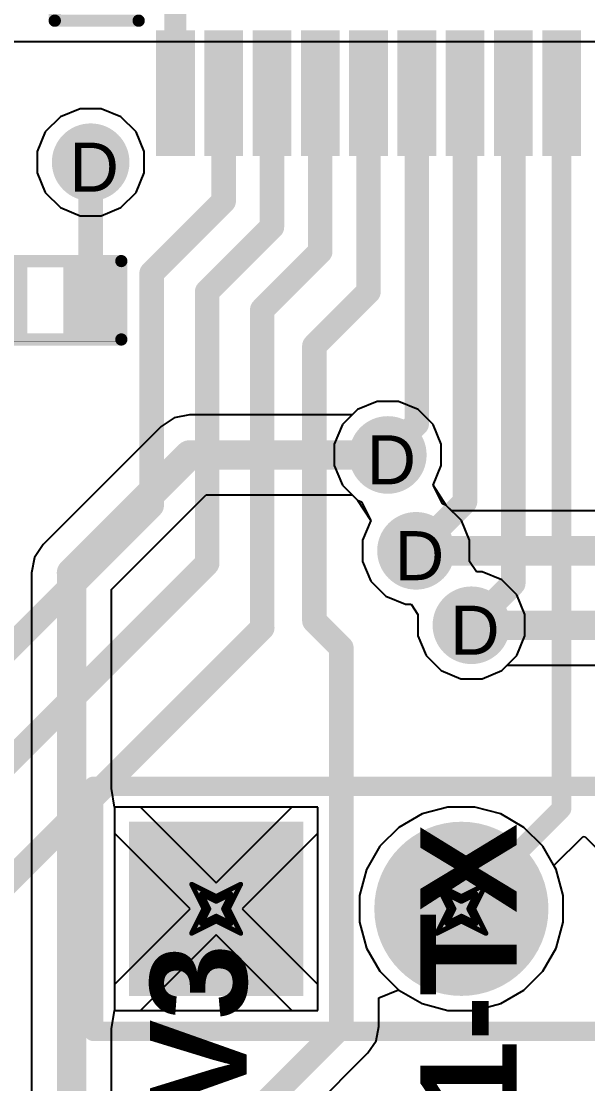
# Model space of a CAD drawing. Header units: inches. Extents: x 0 to 5401, y 0 to 5414.
# Drawn here: x 71.21 to 77.08, y 45.55 to 56.56 of the extents above; entities that cross this region are included whole.
import ezdxf

# ---------------------------------------------------------------- set-up
doc = ezdxf.new("R2010")
doc.units = ezdxf.units.IN
for name, color, linetype in [('Bottom Layer', 5, 'Continuous'), ('Bottom Solder', 6, 'Continuous'), ('Drill Drawing', 1, 'Continuous'), ('Layer 1', 16, 'Continuous'), ('Layer 2', 76, 'Continuous'), ('Multi-Layer', 9, 'Continuous'), ('Pad Holes', 156, 'Continuous'), ('Top Layer', 1, 'Continuous'), ('Top Overlay', 2, 'Continuous'), ('Top Paste', 8, 'Continuous'), ('Top Solder', 216, 'Continuous'), ('Via Holes', 16, 'Continuous')]:
    doc.layers.add(name, color=color, linetype=linetype)
doc.styles.add('Arial', font='', dxfattribs={"height": 0.2})
doc.styles.add('Arial_Bold', font='', dxfattribs={"height": 0.2})
doc.styles.get('Arial').set_extended_font_data('Arial')
doc.styles.get('Arial_Bold').set_extended_font_data('Arial', bold=True)

# ---------------------------------------------------------------- blocks, each defined once
blk = doc.blocks.new('LQFP_64_10_10__35')
at = {"layer": 'Top Layer'}
for points in [[(-3.6, -5.15), (-3.6, -6.35), (-3.9, -6.35), (-3.9, -5.15)], [(-3.1, -5.15), (-3.1, -6.35), (-3.4, -6.35), (-3.4, -5.15)], [(-2.6, -5.15), (-2.6, -6.35), (-2.9, -6.35), (-2.9, -5.15)], [(-2.1, -5.15), (-2.1, -6.35), (-2.4, -6.35), (-2.4, -5.15)], [(-1.6, -5.15), (-1.6, -6.35), (-1.9, -6.35), (-1.9, -5.15)], [(-1.1, -5.15), (-1.1, -6.35), (-1.4, -6.35), (-1.4, -5.15)], [(-0.6, -5.15), (-0.6, -6.35), (-0.9, -6.35), (-0.9, -5.15)], [(-0.1, -5.15), (-0.1, -6.35), (-0.4, -6.35), (-0.4, -5.15)], [(0.4, -5.15), (0.4, -6.35), (0.1, -6.35), (0.1, -5.15)]]:
    blk.add_hatch(color=1, dxfattribs=at).paths.add_polyline_path(points)
at = {"layer": 'Top Paste'}
for points in [[(-3.6, -5.15), (-3.6, -6.35), (-3.9, -6.35), (-3.9, -5.15)], [(-3.1, -5.15), (-3.1, -6.35), (-3.4, -6.35), (-3.4, -5.15)], [(-2.6, -5.15), (-2.6, -6.35), (-2.9, -6.35), (-2.9, -5.15)], [(-2.1, -5.15), (-2.1, -6.35), (-2.4, -6.35), (-2.4, -5.15)], [(-1.6, -5.15), (-1.6, -6.35), (-1.9, -6.35), (-1.9, -5.15)], [(-1.1, -5.15), (-1.1, -6.35), (-1.4, -6.35), (-1.4, -5.15)], [(-0.6, -5.15), (-0.6, -6.35), (-0.9, -6.35), (-0.9, -5.15)], [(-0.1, -5.15), (-0.1, -6.35), (-0.4, -6.35), (-0.4, -5.15)], [(0.4, -5.15), (0.4, -6.35), (0.1, -6.35), (0.1, -5.15)]]:
    blk.add_hatch(color=8, dxfattribs=at).paths.add_polyline_path(points)
at = {"layer": 'Top Solder'}
for points in [[(-3.549, -5.099), (-3.549, -6.401), (-3.951, -6.401), (-3.951, -5.099)], [(-3.049, -5.099), (-3.049, -6.401), (-3.451, -6.401), (-3.451, -5.099)], [(-2.549, -5.099), (-2.549, -6.401), (-2.951, -6.401), (-2.951, -5.099)], [(-2.049, -5.099), (-2.049, -6.401), (-2.451, -6.401), (-2.451, -5.099)], [(-1.549, -5.099), (-1.549, -6.401), (-1.951, -6.401), (-1.951, -5.099)], [(-1.049, -5.099), (-1.049, -6.401), (-1.451, -6.401), (-1.451, -5.099)], [(-0.549, -5.099), (-0.549, -6.401), (-0.951, -6.401), (-0.951, -5.099)], [(-0.049, -5.099), (-0.049, -6.401), (-0.451, -6.401), (-0.451, -5.099)], [(0.451, -5.099), (0.451, -6.401), (0.049, -6.401), (0.049, -5.099)]]:
    blk.add_hatch(color=216, dxfattribs=at).paths.add_polyline_path(points)
at = {"layer": 'Top Overlay'}
for points in [[(-5, -5, 0.127, 0.127, 0), (-5, -4.131, 0.127, 0.127, 0)], [(-5, -5, 0.127, 0.127, 0), (-4.131, -5, 0.127, 0.127, 0)]]:
    blk.add_lwpolyline(points, format="xyseb", dxfattribs=at)
for points in [[(-5.032, -5, 0.0635, 0.0635, 1), (-4.968, -5, 0.0635, 0.0635, 1)], [(-5.032, -5, 0.0635, 0.0635, 1), (-4.968, -5, 0.0635, 0.0635, 1)], [(-4.163, -5, 0.0635, 0.0635, 1), (-4.099, -5, 0.0635, 0.0635, 1)]]:
    blk.add_lwpolyline(points, format="xyseb", close=True, dxfattribs=at)
blk = doc.blocks.new('R___0402_157')
at = {"layer": 'Top Layer'}
for points in [[(-0.699, -0.318), (-0.699, 0.318), (-0.241, 0.318), (-0.241, -0.318)], [(0.241, -0.318), (0.241, 0.318), (0.699, 0.318), (0.699, -0.318)]]:
    blk.add_hatch(color=1, dxfattribs=at).paths.add_polyline_path(points)
at = {"layer": 'Top Paste'}
for points in [[(-0.699, -0.318), (-0.699, 0.318), (-0.241, 0.318), (-0.241, -0.318)], [(0.241, -0.318), (0.241, 0.318), (0.699, 0.318), (0.699, -0.318)]]:
    blk.add_hatch(color=8, dxfattribs=at).paths.add_polyline_path(points)
at = {"layer": 'Top Solder'}
for points in [[(-0.754, -0.373), (-0.754, 0.373), (-0.186, 0.373), (-0.186, -0.373)], [(0.186, -0.373), (0.186, 0.373), (0.754, 0.373), (0.754, -0.373)]]:
    blk.add_hatch(color=216, dxfattribs=at).paths.add_polyline_path(points)
at = {"layer": 'Top Overlay'}
for points in [[(-0.787, -0.406, 0.127, 0.127, 0), (-0.787, 0.406, 0.127, 0.127, 0)], [(-0.787, 0.406, 0.127, 0.127, 0), (0.787, 0.406, 0.127, 0.127, 0)], [(0.787, -0.406, 0.127, 0.127, 0), (0.787, 0.406, 0.127, 0.127, 0)], [(-0.787, -0.406, 0.127, 0.127, 0), (0.787, -0.406, 0.127, 0.127, 0)], [(-0.813, -0.432, 0.00323, 0.00323, 0), (0.813, -0.432, 0.00323, 0.00323, 0)]]:
    blk.add_lwpolyline(points, format="xyseb", dxfattribs=at)
for points in [[(-0.819, 0.406, 0.0635, 0.0635, 1), (-0.756, 0.406, 0.0635, 0.0635, 1)], [(-0.819, 0.406, 0.0635, 0.0635, 1), (-0.756, 0.406, 0.0635, 0.0635, 1)], [(0.756, 0.406, 0.0635, 0.0635, 1), (0.819, 0.406, 0.0635, 0.0635, 1)], [(0.756, 0.406, 0.0635, 0.0635, 1), (0.819, 0.406, 0.0635, 0.0635, 1)], [(-0.819, -0.406, 0.0635, 0.0635, 1), (-0.756, -0.406, 0.0635, 0.0635, 1)], [(-0.819, -0.406, 0.0635, 0.0635, 1), (-0.756, -0.406, 0.0635, 0.0635, 1)], [(-0.814, -0.432, 0.00161, 0.00161, 1), (-0.812, -0.432, 0.00161, 0.00161, 1)], [(0.756, -0.406, 0.0635, 0.0635, 1), (0.819, -0.406, 0.0635, 0.0635, 1)], [(0.756, -0.406, 0.0635, 0.0635, 1), (0.819, -0.406, 0.0635, 0.0635, 1)], [(0.812, -0.432, 0.00161, 0.00161, 1), (0.814, -0.432, 0.00161, 0.00161, 1)]]:
    blk.add_lwpolyline(points, format="xyseb", close=True, dxfattribs=at)
blk = doc.blocks.new('HDR1X4__200')
at = {"layer": 'Bottom Layer'}
blk.add_hatch(color=5, dxfattribs=at).paths.add_polyline_path([(-0.8, 0.8), (0.8, 0.8), (0.8, -0.8), (-0.8, -0.8)])
h = blk.add_hatch(color=5, dxfattribs=at)
edge = h.paths.add_edge_path()
edge.add_arc((2.54, 0), 0.8, 0, 360)
h = blk.add_hatch(color=5, dxfattribs=at)
edge = h.paths.add_edge_path()
edge.add_arc((5.08, 0), 0.8, 0, 360)
h = blk.add_hatch(color=5, dxfattribs=at)
edge = h.paths.add_edge_path()
edge.add_arc((7.62, 0), 0.8, 0, 360)
at = {"layer": 'Bottom Solder'}
blk.add_hatch(color=6, dxfattribs=at).paths.add_polyline_path([(-0.902, 0.902), (0.902, 0.902), (0.902, -0.902), (-0.902, -0.902)])
h = blk.add_hatch(color=6, dxfattribs=at)
edge = h.paths.add_edge_path()
edge.add_arc((2.54, 0), 0.902, 0, 360)
h = blk.add_hatch(color=6, dxfattribs=at)
edge = h.paths.add_edge_path()
edge.add_arc((5.08, 0), 0.902, 0, 360)
h = blk.add_hatch(color=6, dxfattribs=at)
edge = h.paths.add_edge_path()
edge.add_arc((7.62, 0), 0.902, 0, 360)
at = {"layer": 'Layer 1'}
blk.add_hatch(color=16, dxfattribs=at).paths.add_polyline_path([(-0.8, 0.8), (0.8, 0.8), (0.8, -0.8), (-0.8, -0.8)])
h = blk.add_hatch(color=16, dxfattribs=at)
edge = h.paths.add_edge_path()
edge.add_arc((2.54, 0), 0.8, 0, 360)
h = blk.add_hatch(color=16, dxfattribs=at)
edge = h.paths.add_edge_path()
edge.add_arc((5.08, 0), 0.8, 0, 360)
h = blk.add_hatch(color=16, dxfattribs=at)
edge = h.paths.add_edge_path()
edge.add_arc((7.62, 0), 0.8, 0, 360)
at = {"layer": 'Layer 2'}
blk.add_hatch(color=76, dxfattribs=at).paths.add_polyline_path([(-0.8, 0.8), (0.8, 0.8), (0.8, -0.8), (-0.8, -0.8)])
h = blk.add_hatch(color=76, dxfattribs=at)
edge = h.paths.add_edge_path()
edge.add_arc((2.54, 0), 0.8, 0, 360)
h = blk.add_hatch(color=76, dxfattribs=at)
edge = h.paths.add_edge_path()
edge.add_arc((5.08, 0), 0.8, 0, 360)
h = blk.add_hatch(color=76, dxfattribs=at)
edge = h.paths.add_edge_path()
edge.add_arc((7.62, 0), 0.8, 0, 360)
at = {"layer": 'Multi-Layer'}
blk.add_hatch(color=9, dxfattribs=at).paths.add_polyline_path([(-0.8, 0.8), (0.8, 0.8), (0.8, -0.8), (-0.8, -0.8)])
h = blk.add_hatch(color=9, dxfattribs=at)
edge = h.paths.add_edge_path()
edge.add_arc((2.54, 0), 0.8, 0, 360)
h = blk.add_hatch(color=9, dxfattribs=at)
edge = h.paths.add_edge_path()
edge.add_arc((5.08, 0), 0.8, 0, 360)
h = blk.add_hatch(color=9, dxfattribs=at)
edge = h.paths.add_edge_path()
edge.add_arc((7.62, 0), 0.8, 0, 360)
at = {"layer": 'Pad Holes'}
h = blk.add_hatch(color=7, dxfattribs=at)
edge = h.paths.add_edge_path()
edge.add_arc((0, 0), 0.475, 0, 360)
h = blk.add_hatch(color=7, dxfattribs=at)
edge = h.paths.add_edge_path()
edge.add_arc((2.54, 0), 0.475, 0, 360)
h = blk.add_hatch(color=7, dxfattribs=at)
edge = h.paths.add_edge_path()
edge.add_arc((5.08, 0), 0.475, 0, 360)
h = blk.add_hatch(color=7, dxfattribs=at)
edge = h.paths.add_edge_path()
edge.add_arc((7.62, 0), 0.475, 0, 360)
at = {"layer": 'Top Layer'}
blk.add_hatch(color=1, dxfattribs=at).paths.add_polyline_path([(-0.8, 0.8), (0.8, 0.8), (0.8, -0.8), (-0.8, -0.8)])
h = blk.add_hatch(color=1, dxfattribs=at)
edge = h.paths.add_edge_path()
edge.add_arc((2.54, 0), 0.8, 0, 360)
h = blk.add_hatch(color=1, dxfattribs=at)
edge = h.paths.add_edge_path()
edge.add_arc((5.08, 0), 0.8, 0, 360)
h = blk.add_hatch(color=1, dxfattribs=at)
edge = h.paths.add_edge_path()
edge.add_arc((7.62, 0), 0.8, 0, 360)
at = {"layer": 'Top Solder'}
blk.add_hatch(color=216, dxfattribs=at).paths.add_polyline_path([(-0.902, 0.902), (0.902, 0.902), (0.902, -0.902), (-0.902, -0.902)])
h = blk.add_hatch(color=216, dxfattribs=at)
edge = h.paths.add_edge_path()
edge.add_arc((2.54, 0), 0.902, 0, 360)
h = blk.add_hatch(color=216, dxfattribs=at)
edge = h.paths.add_edge_path()
edge.add_arc((5.08, 0), 0.902, 0, 360)
h = blk.add_hatch(color=216, dxfattribs=at)
edge = h.paths.add_edge_path()
edge.add_arc((7.62, 0), 0.902, 0, 360)
at = {"layer": 'Top Overlay'}
for points in [[(-1.27, -1.27, 0.2, 0.2, 0), (-1.27, 1.27, 0.2, 0.2, 0)], [(-1.27, 1.27, 0.2, 0.2, 0), (8.89, 1.27, 0.2, 0.2, 0)], [(8.89, -1.27, 0.2, 0.2, 0), (8.89, 1.27, 0.2, 0.2, 0)], [(-1.27, -1.27, 0.2, 0.2, 0), (8.89, -1.27, 0.2, 0.2, 0)]]:
    blk.add_lwpolyline(points, format="xyseb", dxfattribs=at)
for points in [[(-1.32, 1.27, 0.1, 0.1, 1), (-1.22, 1.27, 0.1, 0.1, 1)], [(-1.32, 1.27, 0.1, 0.1, 1), (-1.22, 1.27, 0.1, 0.1, 1)], [(8.84, 1.27, 0.1, 0.1, 1), (8.94, 1.27, 0.1, 0.1, 1)], [(8.84, 1.27, 0.1, 0.1, 1), (8.94, 1.27, 0.1, 0.1, 1)], [(-1.32, -1.27, 0.1, 0.1, 1), (-1.22, -1.27, 0.1, 0.1, 1)], [(-1.32, -1.27, 0.1, 0.1, 1), (-1.22, -1.27, 0.1, 0.1, 1)], [(8.84, -1.27, 0.1, 0.1, 1), (8.94, -1.27, 0.1, 0.1, 1)], [(8.84, -1.27, 0.1, 0.1, 1), (8.94, -1.27, 0.1, 0.1, 1)]]:
    blk.add_lwpolyline(points, format="xyseb", close=True, dxfattribs=at)

msp = doc.modelspace()

# ---------------------------------------------------------------- hatches: boundary and pattern name
at = {"layer": 'Bottom Layer'}
h = msp.add_hatch(color=5, dxfattribs=at)
edge = h.paths.add_edge_path()
edge.add_arc((71.928, 55.097), 0.3, 0, 360)
h = msp.add_hatch(color=5, dxfattribs=at)
edge = h.paths.add_edge_path()
edge.add_arc((75.006, 52.065), 0.3, 0, 360)
h = msp.add_hatch(color=5, dxfattribs=at)
edge = h.paths.add_edge_path()
edge.add_arc((75.298, 51.072), 0.3, 0, 360)
h = msp.add_hatch(color=5, dxfattribs=at)
edge = h.paths.add_edge_path()
edge.add_arc((75.872, 50.301), 0.3, 0, 360)
at = {"layer": 'Bottom Solder'}
h = msp.add_hatch(color=6, dxfattribs=at)
edge = h.paths.add_edge_path()
edge.add_arc((71.928, 55.097), 0.402, 0, 360)
h = msp.add_hatch(color=6, dxfattribs=at)
edge = h.paths.add_edge_path()
edge.add_arc((75.006, 52.065), 0.402, 0, 360)
h = msp.add_hatch(color=6, dxfattribs=at)
edge = h.paths.add_edge_path()
edge.add_arc((75.298, 51.072), 0.402, 0, 360)
h = msp.add_hatch(color=6, dxfattribs=at)
edge = h.paths.add_edge_path()
edge.add_arc((75.872, 50.301), 0.402, 0, 360)
at = {"layer": 'Layer 1'}
h = msp.add_hatch(color=16, dxfattribs=at)
edge = h.paths.add_edge_path()
edge.add_arc((71.928, 55.097), 0.3, 0, 360)
h = msp.add_hatch(color=16, dxfattribs=at)
edge = h.paths.add_edge_path()
edge.add_arc((75.006, 52.065), 0.3, 0, 360)
h = msp.add_hatch(color=16, dxfattribs=at)
edge = h.paths.add_edge_path()
edge.add_arc((75.298, 51.072), 0.3, 0, 360)
h = msp.add_hatch(color=16, dxfattribs=at)
edge = h.paths.add_edge_path()
edge.add_arc((75.872, 50.301), 0.3, 0, 360)
at = {"layer": 'Layer 2'}
h = msp.add_hatch(color=76, dxfattribs=at)
edge = h.paths.add_edge_path()
edge.add_arc((71.928, 55.097), 0.3, 0, 360)
h = msp.add_hatch(color=76, dxfattribs=at)
edge = h.paths.add_edge_path()
edge.add_arc((75.006, 52.065), 0.3, 0, 360)
h = msp.add_hatch(color=76, dxfattribs=at)
edge = h.paths.add_edge_path()
edge.add_arc((75.298, 51.072), 0.3, 0, 360)
h = msp.add_hatch(color=76, dxfattribs=at)
edge = h.paths.add_edge_path()
edge.add_arc((75.872, 50.301), 0.3, 0, 360)
at = {"layer": 'Top Layer'}
h = msp.add_hatch(color=1, dxfattribs=at)
edge = h.paths.add_edge_path()
edge.add_arc((71.928, 55.097), 0.3, 0, 360)
h = msp.add_hatch(color=1, dxfattribs=at)
edge = h.paths.add_edge_path()
edge.add_arc((75.006, 52.065), 0.3, 0, 360)
h = msp.add_hatch(color=1, dxfattribs=at)
edge = h.paths.add_edge_path()
edge.add_arc((75.298, 51.072), 0.3, 0, 360)
h = msp.add_hatch(color=1, dxfattribs=at)
edge = h.paths.add_edge_path()
edge.add_arc((75.872, 50.301), 0.3, 0, 360)
at = {"layer": 'Top Solder'}
h = msp.add_hatch(color=216, dxfattribs=at)
edge = h.paths.add_edge_path()
edge.add_arc((71.928, 55.097), 0.402, 0, 360)
h = msp.add_hatch(color=216, dxfattribs=at)
edge = h.paths.add_edge_path()
edge.add_arc((75.006, 52.065), 0.402, 0, 360)
h = msp.add_hatch(color=216, dxfattribs=at)
edge = h.paths.add_edge_path()
edge.add_arc((75.298, 51.072), 0.402, 0, 360)
h = msp.add_hatch(color=216, dxfattribs=at)
edge = h.paths.add_edge_path()
edge.add_arc((75.872, 50.301), 0.402, 0, 360)
at = {"layer": 'Via Holes'}
h = msp.add_hatch(color=7, dxfattribs=at)
edge = h.paths.add_edge_path()
edge.add_arc((71.928, 55.097), 0.15, 0, 360)
h = msp.add_hatch(color=7, dxfattribs=at)
edge = h.paths.add_edge_path()
edge.add_arc((75.006, 52.065), 0.15, 0, 360)
h = msp.add_hatch(color=7, dxfattribs=at)
edge = h.paths.add_edge_path()
edge.add_arc((75.298, 51.072), 0.15, 0, 360)
h = msp.add_hatch(color=7, dxfattribs=at)
edge = h.paths.add_edge_path()
edge.add_arc((75.872, 50.301), 0.15, 0, 360)

# ---------------------------------------------------------------- linework, layer by layer
at = {"layer": 'Bottom Layer'}
for p, q in [((63.436, 56.349), (82.474, 56.349)), ((71.818, 55.651), (71.614, 55.566)), ((72.038, 55.651), (71.818, 55.651)), ((72.242, 55.566), (72.038, 55.651)), ((71.614, 55.566), (71.458, 55.41)), ((72.398, 55.41), (72.242, 55.566)), ((71.458, 55.41), (71.374, 55.207)), ((72.482, 55.207), (72.398, 55.41)), ((71.374, 55.207), (71.374, 54.986)), ((72.482, 54.986), (72.482, 55.207)), ((71.374, 54.986), (71.458, 54.783)), ((72.398, 54.783), (72.482, 54.986)), ((71.458, 54.783), (71.614, 54.627)), ((72.242, 54.627), (72.398, 54.783)), ((71.614, 54.627), (71.818, 54.543)), ((72.038, 54.543), (72.242, 54.627)), ((71.818, 54.543), (72.038, 54.543)), ((74.896, 52.619), (74.692, 52.535)), ((75.116, 52.619), (74.896, 52.619)), ((75.32, 52.535), (75.116, 52.619)), ((74.692, 52.535), (74.637, 52.48)), ((75.476, 52.379), (75.32, 52.535)), ((72.792, 52.448), (72.658, 52.358)), ((72.951, 52.48), (72.792, 52.448)), ((74.637, 52.48), (72.951, 52.48)), ((72.658, 52.358), (71.437, 51.137)), ((75.56, 52.176), (75.476, 52.379)), ((75.56, 51.955), (75.56, 52.176)), ((75.476, 51.752), (75.56, 51.955)), ((75.571, 51.559), (75.476, 51.752)), ((72.144, 50.672), (73.123, 51.651)), ((73.123, 51.651), (74.637, 51.651)), ((74.637, 51.651), (74.692, 51.596)), ((74.692, 51.596), (74.734, 51.579)), ((74.734, 51.579), (74.829, 51.386)), ((75.612, 51.542), (75.571, 51.559)), ((75.668, 51.487), (75.612, 51.542)), ((83.947, 51.487), (75.668, 51.487)), ((74.829, 51.386), (74.744, 51.183)), ((74.744, 51.183), (74.744, 50.962)), ((71.437, 51.137), (71.347, 51.003)), ((71.347, 51.003), (71.315, 50.844)), ((74.744, 50.962), (74.829, 50.759)), ((71.315, 50.844), (71.315, 22.047)), ((74.829, 50.759), (74.985, 50.603)), ((72.144, 48.609), (72.144, 50.672)), ((74.985, 50.603), (75.188, 50.518)), ((75.188, 50.518), (75.247, 50.518)), ((75.247, 50.518), (75.318, 50.411)), ((75.318, 50.411), (75.318, 50.191)), ((75.318, 50.191), (75.402, 49.987)), ((75.402, 49.987), (75.558, 49.832)), ((76.186, 49.832), (76.241, 49.887)), ((76.241, 49.887), (82.311, 49.887)), ((75.558, 49.832), (75.762, 49.747)), ((75.762, 49.747), (75.982, 49.747)), ((75.982, 49.747), (76.186, 49.832)), ((72.174, 48.418), (72.144, 48.609)), ((72.347, 48.418), (72.174, 48.418)), ((74.282, 48.418), (72.347, 48.418)), ((74.282, 46.31), (74.282, 48.418)), ((75.361, 48.347), (75.121, 48.208)), ((75.629, 48.418), (75.361, 48.347)), ((75.907, 48.418), (75.629, 48.418)), ((76.175, 48.347), (75.907, 48.418)), ((76.415, 48.208), (76.175, 48.347)), ((75.121, 48.208), (74.925, 48.012)), ((76.612, 48.012), (76.415, 48.208)), ((74.925, 48.012), (74.786, 47.771)), ((76.75, 47.771), (76.612, 48.012)), ((74.786, 47.771), (74.714, 47.503)), ((76.822, 47.503), (76.75, 47.771)), ((74.714, 47.503), (74.714, 47.226)), ((76.822, 47.226), (76.822, 47.503)), ((74.714, 47.226), (74.786, 46.958)), ((76.75, 46.958), (76.822, 47.226)), ((74.786, 46.958), (74.925, 46.717)), ((76.612, 46.717), (76.75, 46.958)), ((74.925, 46.717), (75.121, 46.521)), ((76.415, 46.521), (76.612, 46.717)), ((75.121, 46.521), (75.361, 46.382)), ((76.175, 46.382), (76.415, 46.521)), ((75.361, 46.382), (75.629, 46.31)), ((75.907, 46.31), (76.175, 46.382)), ((72.144, 46.12), (72.174, 46.31)), ((72.174, 46.31), (72.347, 46.31)), ((72.347, 46.31), (74.282, 46.31)), ((75.629, 46.31), (75.907, 46.31)), ((72.144, 21.875), (72.144, 46.12))]:
    msp.add_line(p, q, dxfattribs=at)
for points in [[(71.73, 50.844, 0.305, 0.305, 0), (72.951, 52.065, 0.305, 0.305, 0)], [(72.951, 52.065, 0.305, 0.305, 0), (75.006, 52.065, 0.305, 0.305, 0)], [(75.298, 51.072, 0.305, 0.305, 0), (83.947, 51.072, 0.305, 0.305, 0)], [(71.73, 21.875, 0.305, 0.305, 0), (71.73, 50.844, 0.305, 0.305, 0)], [(75.872, 50.301, 0.305, 0.305, 0), (82.483, 50.301, 0.305, 0.305, 0)]]:
    msp.add_lwpolyline(points, format="xyseb", dxfattribs=at)
for points in [[(72.875, 52.065, 0.152, 0.152, 1), (73.027, 52.065, 0.152, 0.152, 1)], [(72.875, 52.065, 0.152, 0.152, 1), (73.027, 52.065, 0.152, 0.152, 1)], [(74.93, 52.065, 0.152, 0.152, 1), (75.082, 52.065, 0.152, 0.152, 1)], [(75.222, 51.072, 0.152, 0.152, 1), (75.375, 51.072, 0.152, 0.152, 1)], [(71.653, 50.844, 0.152, 0.152, 1), (71.806, 50.844, 0.152, 0.152, 1)], [(71.653, 50.844, 0.152, 0.152, 1), (71.806, 50.844, 0.152, 0.152, 1)], [(75.796, 50.301, 0.152, 0.152, 1), (75.948, 50.301, 0.152, 0.152, 1)]]:
    msp.add_lwpolyline(points, format="xyseb", close=True, dxfattribs=at)
at = {"layer": 'Drill Drawing'}
for points in [[(72.974, 47.618, 0.0508, 0.0508, 0), (73.228, 47.491, 0.0508, 0.0508, 0)], [(72.974, 47.618, 0.0508, 0.0508, 0), (73.101, 47.364, 0.0508, 0.0508, 0)], [(73.076, 47.517, 0.0508, 0.0508, 0), (73.228, 47.441, 0.0508, 0.0508, 0)], [(73.076, 47.517, 0.0508, 0.0508, 0), (73.152, 47.364, 0.0508, 0.0508, 0)], [(73.228, 47.491, 0.0508, 0.0508, 0), (73.482, 47.618, 0.0508, 0.0508, 0)], [(73.228, 47.441, 0.0508, 0.0508, 0), (73.381, 47.517, 0.0508, 0.0508, 0)], [(73.304, 47.364, 0.0508, 0.0508, 0), (73.381, 47.517, 0.0508, 0.0508, 0)], [(73.355, 47.364, 0.0508, 0.0508, 0), (73.482, 47.618, 0.0508, 0.0508, 0)], [(75.514, 47.618, 0.0508, 0.0508, 0), (75.768, 47.491, 0.0508, 0.0508, 0)], [(75.514, 47.618, 0.0508, 0.0508, 0), (75.641, 47.364, 0.0508, 0.0508, 0)], [(75.616, 47.517, 0.0508, 0.0508, 0), (75.768, 47.441, 0.0508, 0.0508, 0)], [(75.616, 47.517, 0.0508, 0.0508, 0), (75.692, 47.364, 0.0508, 0.0508, 0)], [(75.768, 47.491, 0.0508, 0.0508, 0), (76.022, 47.618, 0.0508, 0.0508, 0)], [(75.768, 47.441, 0.0508, 0.0508, 0), (75.921, 47.517, 0.0508, 0.0508, 0)], [(75.844, 47.364, 0.0508, 0.0508, 0), (75.921, 47.517, 0.0508, 0.0508, 0)], [(75.895, 47.364, 0.0508, 0.0508, 0), (76.022, 47.618, 0.0508, 0.0508, 0)], [(72.974, 47.11, 0.0508, 0.0508, 0), (73.101, 47.364, 0.0508, 0.0508, 0)], [(73.076, 47.212, 0.0508, 0.0508, 0), (73.152, 47.364, 0.0508, 0.0508, 0)], [(73.304, 47.364, 0.0508, 0.0508, 0), (73.381, 47.212, 0.0508, 0.0508, 0)], [(73.355, 47.364, 0.0508, 0.0508, 0), (73.482, 47.11, 0.0508, 0.0508, 0)], [(75.514, 47.11, 0.0508, 0.0508, 0), (75.641, 47.364, 0.0508, 0.0508, 0)], [(75.616, 47.212, 0.0508, 0.0508, 0), (75.692, 47.364, 0.0508, 0.0508, 0)], [(75.844, 47.364, 0.0508, 0.0508, 0), (75.921, 47.212, 0.0508, 0.0508, 0)], [(75.895, 47.364, 0.0508, 0.0508, 0), (76.022, 47.11, 0.0508, 0.0508, 0)], [(72.974, 47.11, 0.0508, 0.0508, 0), (73.228, 47.237, 0.0508, 0.0508, 0)], [(73.076, 47.212, 0.0508, 0.0508, 0), (73.228, 47.288, 0.0508, 0.0508, 0)], [(73.228, 47.288, 0.0508, 0.0508, 0), (73.381, 47.212, 0.0508, 0.0508, 0)], [(73.228, 47.237, 0.0508, 0.0508, 0), (73.482, 47.11, 0.0508, 0.0508, 0)], [(75.514, 47.11, 0.0508, 0.0508, 0), (75.768, 47.237, 0.0508, 0.0508, 0)], [(75.616, 47.212, 0.0508, 0.0508, 0), (75.768, 47.288, 0.0508, 0.0508, 0)], [(75.768, 47.288, 0.0508, 0.0508, 0), (75.921, 47.212, 0.0508, 0.0508, 0)], [(75.768, 47.237, 0.0508, 0.0508, 0), (76.022, 47.11, 0.0508, 0.0508, 0)]]:
    msp.add_lwpolyline(points, format="xyseb", dxfattribs=at)
for points in [[(72.962, 47.618, 0.0254, 0.0254, 1), (72.987, 47.618, 0.0254, 0.0254, 1)], [(72.962, 47.618, 0.0254, 0.0254, 1), (72.987, 47.618, 0.0254, 0.0254, 1)], [(73.063, 47.517, 0.0254, 0.0254, 1), (73.089, 47.517, 0.0254, 0.0254, 1)], [(73.063, 47.517, 0.0254, 0.0254, 1), (73.089, 47.517, 0.0254, 0.0254, 1)], [(73.368, 47.517, 0.0254, 0.0254, 1), (73.393, 47.517, 0.0254, 0.0254, 1)], [(73.368, 47.517, 0.0254, 0.0254, 1), (73.393, 47.517, 0.0254, 0.0254, 1)], [(73.47, 47.618, 0.0254, 0.0254, 1), (73.495, 47.618, 0.0254, 0.0254, 1)], [(73.47, 47.618, 0.0254, 0.0254, 1), (73.495, 47.618, 0.0254, 0.0254, 1)], [(75.502, 47.618, 0.0254, 0.0254, 1), (75.527, 47.618, 0.0254, 0.0254, 1)], [(75.502, 47.618, 0.0254, 0.0254, 1), (75.527, 47.618, 0.0254, 0.0254, 1)], [(75.603, 47.517, 0.0254, 0.0254, 1), (75.629, 47.517, 0.0254, 0.0254, 1)], [(75.603, 47.517, 0.0254, 0.0254, 1), (75.629, 47.517, 0.0254, 0.0254, 1)], [(75.908, 47.517, 0.0254, 0.0254, 1), (75.933, 47.517, 0.0254, 0.0254, 1)], [(75.908, 47.517, 0.0254, 0.0254, 1), (75.933, 47.517, 0.0254, 0.0254, 1)], [(76.01, 47.618, 0.0254, 0.0254, 1), (76.035, 47.618, 0.0254, 0.0254, 1)], [(76.01, 47.618, 0.0254, 0.0254, 1), (76.035, 47.618, 0.0254, 0.0254, 1)], [(73.216, 47.491, 0.0254, 0.0254, 1), (73.241, 47.491, 0.0254, 0.0254, 1)], [(73.216, 47.491, 0.0254, 0.0254, 1), (73.241, 47.491, 0.0254, 0.0254, 1)], [(73.216, 47.441, 0.0254, 0.0254, 1), (73.241, 47.441, 0.0254, 0.0254, 1)], [(73.216, 47.441, 0.0254, 0.0254, 1), (73.241, 47.441, 0.0254, 0.0254, 1)], [(75.756, 47.491, 0.0254, 0.0254, 1), (75.781, 47.491, 0.0254, 0.0254, 1)], [(75.756, 47.491, 0.0254, 0.0254, 1), (75.781, 47.491, 0.0254, 0.0254, 1)], [(75.756, 47.441, 0.0254, 0.0254, 1), (75.781, 47.441, 0.0254, 0.0254, 1)], [(75.756, 47.441, 0.0254, 0.0254, 1), (75.781, 47.441, 0.0254, 0.0254, 1)], [(73.089, 47.364, 0.0254, 0.0254, 1), (73.114, 47.364, 0.0254, 0.0254, 1)], [(73.089, 47.364, 0.0254, 0.0254, 1), (73.114, 47.364, 0.0254, 0.0254, 1)], [(73.139, 47.364, 0.0254, 0.0254, 1), (73.165, 47.364, 0.0254, 0.0254, 1)], [(73.139, 47.364, 0.0254, 0.0254, 1), (73.165, 47.364, 0.0254, 0.0254, 1)], [(73.292, 47.364, 0.0254, 0.0254, 1), (73.317, 47.364, 0.0254, 0.0254, 1)], [(73.292, 47.364, 0.0254, 0.0254, 1), (73.317, 47.364, 0.0254, 0.0254, 1)], [(73.343, 47.364, 0.0254, 0.0254, 1), (73.368, 47.364, 0.0254, 0.0254, 1)], [(73.343, 47.364, 0.0254, 0.0254, 1), (73.368, 47.364, 0.0254, 0.0254, 1)], [(75.629, 47.364, 0.0254, 0.0254, 1), (75.654, 47.364, 0.0254, 0.0254, 1)], [(75.629, 47.364, 0.0254, 0.0254, 1), (75.654, 47.364, 0.0254, 0.0254, 1)], [(75.679, 47.364, 0.0254, 0.0254, 1), (75.705, 47.364, 0.0254, 0.0254, 1)], [(75.679, 47.364, 0.0254, 0.0254, 1), (75.705, 47.364, 0.0254, 0.0254, 1)], [(75.832, 47.364, 0.0254, 0.0254, 1), (75.857, 47.364, 0.0254, 0.0254, 1)], [(75.832, 47.364, 0.0254, 0.0254, 1), (75.857, 47.364, 0.0254, 0.0254, 1)], [(75.883, 47.364, 0.0254, 0.0254, 1), (75.908, 47.364, 0.0254, 0.0254, 1)], [(75.883, 47.364, 0.0254, 0.0254, 1), (75.908, 47.364, 0.0254, 0.0254, 1)], [(73.063, 47.212, 0.0254, 0.0254, 1), (73.089, 47.212, 0.0254, 0.0254, 1)], [(73.063, 47.212, 0.0254, 0.0254, 1), (73.089, 47.212, 0.0254, 0.0254, 1)], [(73.216, 47.288, 0.0254, 0.0254, 1), (73.241, 47.288, 0.0254, 0.0254, 1)], [(73.216, 47.288, 0.0254, 0.0254, 1), (73.241, 47.288, 0.0254, 0.0254, 1)], [(73.216, 47.237, 0.0254, 0.0254, 1), (73.241, 47.237, 0.0254, 0.0254, 1)], [(73.216, 47.237, 0.0254, 0.0254, 1), (73.241, 47.237, 0.0254, 0.0254, 1)], [(73.368, 47.212, 0.0254, 0.0254, 1), (73.393, 47.212, 0.0254, 0.0254, 1)], [(73.368, 47.212, 0.0254, 0.0254, 1), (73.393, 47.212, 0.0254, 0.0254, 1)], [(75.603, 47.212, 0.0254, 0.0254, 1), (75.629, 47.212, 0.0254, 0.0254, 1)], [(75.603, 47.212, 0.0254, 0.0254, 1), (75.629, 47.212, 0.0254, 0.0254, 1)], [(75.756, 47.288, 0.0254, 0.0254, 1), (75.781, 47.288, 0.0254, 0.0254, 1)], [(75.756, 47.288, 0.0254, 0.0254, 1), (75.781, 47.288, 0.0254, 0.0254, 1)], [(75.756, 47.237, 0.0254, 0.0254, 1), (75.781, 47.237, 0.0254, 0.0254, 1)], [(75.756, 47.237, 0.0254, 0.0254, 1), (75.781, 47.237, 0.0254, 0.0254, 1)], [(75.908, 47.212, 0.0254, 0.0254, 1), (75.933, 47.212, 0.0254, 0.0254, 1)], [(75.908, 47.212, 0.0254, 0.0254, 1), (75.933, 47.212, 0.0254, 0.0254, 1)], [(72.962, 47.11, 0.0254, 0.0254, 1), (72.987, 47.11, 0.0254, 0.0254, 1)], [(72.962, 47.11, 0.0254, 0.0254, 1), (72.987, 47.11, 0.0254, 0.0254, 1)], [(73.47, 47.11, 0.0254, 0.0254, 1), (73.495, 47.11, 0.0254, 0.0254, 1)], [(73.47, 47.11, 0.0254, 0.0254, 1), (73.495, 47.11, 0.0254, 0.0254, 1)], [(75.502, 47.11, 0.0254, 0.0254, 1), (75.527, 47.11, 0.0254, 0.0254, 1)], [(75.502, 47.11, 0.0254, 0.0254, 1), (75.527, 47.11, 0.0254, 0.0254, 1)], [(76.01, 47.11, 0.0254, 0.0254, 1), (76.035, 47.11, 0.0254, 0.0254, 1)], [(76.01, 47.11, 0.0254, 0.0254, 1), (76.035, 47.11, 0.0254, 0.0254, 1)]]:
    msp.add_lwpolyline(points, format="xyseb", close=True, dxfattribs=at)
at = {"layer": 'Layer 1'}
for p, q in [((71.818, 55.651), (71.614, 55.566)), ((72.038, 55.651), (71.818, 55.651)), ((72.242, 55.566), (72.038, 55.651)), ((71.614, 55.566), (71.458, 55.41)), ((72.398, 55.41), (72.242, 55.566)), ((71.458, 55.41), (71.374, 55.207)), ((72.482, 55.207), (72.398, 55.41)), ((71.374, 55.207), (71.374, 54.986)), ((72.482, 54.986), (72.482, 55.207)), ((71.374, 54.986), (71.458, 54.783)), ((72.398, 54.783), (72.482, 54.986)), ((71.458, 54.783), (71.614, 54.627)), ((72.242, 54.627), (72.398, 54.783)), ((71.614, 54.627), (71.818, 54.543)), ((72.038, 54.543), (72.242, 54.627)), ((71.818, 54.543), (72.038, 54.543)), ((74.896, 52.619), (74.692, 52.535)), ((75.116, 52.619), (74.896, 52.619)), ((75.32, 52.535), (75.116, 52.619)), ((74.692, 52.535), (74.537, 52.379)), ((75.476, 52.379), (75.32, 52.535)), ((74.537, 52.379), (74.452, 52.176)), ((75.56, 52.176), (75.476, 52.379)), ((74.452, 52.176), (74.452, 51.955)), ((75.56, 51.955), (75.56, 52.176)), ((74.452, 51.955), (74.537, 51.752)), ((75.476, 51.752), (75.56, 51.955)), ((74.537, 51.752), (74.692, 51.596)), ((75.612, 51.542), (75.476, 51.752)), ((74.692, 51.596), (74.829, 51.386)), ((75.768, 51.386), (75.612, 51.542)), ((74.829, 51.386), (74.744, 51.183)), ((75.852, 51.183), (75.768, 51.386)), ((74.744, 51.183), (74.744, 50.962)), ((75.852, 50.962), (75.852, 51.183)), ((74.744, 50.962), (74.829, 50.759)), ((75.924, 50.855), (75.852, 50.962)), ((75.982, 50.855), (75.924, 50.855)), ((76.186, 50.771), (75.982, 50.855)), ((74.829, 50.759), (74.985, 50.603)), ((76.342, 50.615), (76.186, 50.771)), ((74.985, 50.603), (75.188, 50.518)), ((75.188, 50.518), (75.247, 50.518)), ((75.247, 50.518), (75.318, 50.411)), ((76.426, 50.411), (76.342, 50.615)), ((75.318, 50.411), (75.318, 50.191)), ((76.426, 50.191), (76.426, 50.411)), ((75.318, 50.191), (75.402, 49.987)), ((76.342, 49.987), (76.426, 50.191)), ((75.402, 49.987), (75.558, 49.832)), ((76.186, 49.832), (76.342, 49.987)), ((75.558, 49.832), (75.762, 49.747)), ((75.762, 49.747), (75.982, 49.747)), ((75.982, 49.747), (76.186, 49.832)), ((74.282, 48.418), (72.174, 48.418)), ((72.174, 48.418), (72.174, 46.31)), ((74.282, 46.31), (74.282, 48.418)), ((75.361, 48.347), (75.121, 48.208)), ((75.629, 48.418), (75.361, 48.347)), ((75.907, 48.418), (75.629, 48.418)), ((76.175, 48.347), (75.907, 48.418)), ((76.415, 48.208), (76.175, 48.347)), ((75.121, 48.208), (74.925, 48.012)), ((76.612, 48.012), (76.415, 48.208)), ((74.925, 48.012), (74.786, 47.771)), ((76.75, 47.771), (76.612, 48.012)), ((74.786, 47.771), (74.714, 47.503)), ((76.822, 47.503), (76.75, 47.771)), ((74.714, 47.503), (74.714, 47.226)), ((76.822, 47.226), (76.822, 47.503)), ((74.714, 47.226), (74.786, 46.958)), ((76.75, 46.958), (76.822, 47.226)), ((74.786, 46.958), (74.925, 46.717)), ((76.612, 46.717), (76.75, 46.958)), ((74.925, 46.717), (75.121, 46.521)), ((76.415, 46.521), (76.612, 46.717)), ((75.121, 46.521), (75.361, 46.382)), ((76.175, 46.382), (76.415, 46.521)), ((75.361, 46.382), (75.629, 46.31)), ((75.907, 46.31), (76.175, 46.382)), ((72.174, 46.31), (74.282, 46.31)), ((75.629, 46.31), (75.907, 46.31))]:
    msp.add_line(p, q, dxfattribs=at)
at = {"layer": 'Layer 2'}
for p, q in [((74.896, 52.619), (74.692, 52.535)), ((75.116, 52.619), (74.896, 52.619)), ((75.32, 52.535), (75.116, 52.619)), ((74.692, 52.535), (74.537, 52.379)), ((75.476, 52.379), (75.32, 52.535)), ((74.537, 52.379), (74.452, 52.176)), ((75.56, 52.176), (75.476, 52.379)), ((74.452, 52.176), (74.452, 51.955)), ((75.56, 51.955), (75.56, 52.176)), ((74.452, 51.955), (74.537, 51.752)), ((75.476, 51.752), (75.56, 51.955)), ((74.537, 51.752), (74.692, 51.596)), ((75.612, 51.542), (75.476, 51.752)), ((74.692, 51.596), (74.829, 51.386)), ((75.768, 51.386), (75.612, 51.542)), ((74.829, 51.386), (74.744, 51.183)), ((75.852, 51.183), (75.768, 51.386)), ((74.744, 51.183), (74.744, 50.962)), ((75.852, 50.962), (75.852, 51.183)), ((74.744, 50.962), (74.829, 50.759)), ((75.924, 50.855), (75.852, 50.962)), ((75.982, 50.855), (75.924, 50.855)), ((76.186, 50.771), (75.982, 50.855)), ((74.829, 50.759), (74.985, 50.603)), ((76.342, 50.615), (76.186, 50.771)), ((74.985, 50.603), (75.188, 50.518)), ((75.188, 50.518), (75.247, 50.518)), ((75.247, 50.518), (75.318, 50.411)), ((76.426, 50.411), (76.342, 50.615)), ((75.318, 50.411), (75.318, 50.191)), ((76.426, 50.191), (76.426, 50.411)), ((75.318, 50.191), (75.402, 49.987)), ((76.342, 49.987), (76.426, 50.191)), ((75.402, 49.987), (75.558, 49.832)), ((76.186, 49.832), (76.342, 49.987)), ((75.558, 49.832), (75.762, 49.747)), ((75.762, 49.747), (75.982, 49.747)), ((75.982, 49.747), (76.186, 49.832)), ((74.013, 48.418), (72.444, 48.418)), ((72.444, 48.418), (73.228, 47.634)), ((73.228, 47.634), (74.013, 48.418)), ((75.361, 48.347), (75.121, 48.208)), ((75.629, 48.418), (75.361, 48.347)), ((75.907, 48.418), (75.629, 48.418)), ((76.175, 48.347), (75.907, 48.418)), ((76.415, 48.208), (76.175, 48.347)), ((75.121, 48.208), (74.925, 48.012)), ((76.612, 48.012), (76.415, 48.208)), ((72.959, 47.364), (72.174, 48.149)), ((72.174, 48.149), (72.174, 46.58)), ((74.282, 48.149), (73.498, 47.364)), ((74.282, 46.58), (74.282, 48.149)), ((74.925, 48.012), (74.786, 47.771)), ((76.75, 47.771), (76.612, 48.012)), ((74.786, 47.771), (74.714, 47.503)), ((76.822, 47.503), (76.75, 47.771)), ((74.714, 47.503), (74.714, 47.226)), ((76.822, 47.226), (76.822, 47.503)), ((72.174, 46.58), (72.959, 47.364)), ((73.498, 47.364), (74.282, 46.58)), ((74.714, 47.226), (74.786, 46.958)), ((76.75, 46.958), (76.822, 47.226)), ((73.228, 47.095), (72.444, 46.31)), ((74.013, 46.31), (73.228, 47.095)), ((74.786, 46.958), (74.925, 46.717)), ((76.612, 46.717), (76.75, 46.958)), ((74.925, 46.717), (75.121, 46.521)), ((76.415, 46.521), (76.612, 46.717)), ((75.121, 46.521), (75.361, 46.382)), ((76.175, 46.382), (76.415, 46.521)), ((75.361, 46.382), (75.629, 46.31)), ((75.907, 46.31), (76.175, 46.382)), ((72.444, 46.31), (74.013, 46.31)), ((75.629, 46.31), (75.907, 46.31))]:
    msp.add_line(p, q, dxfattribs=at)
at = {"layer": 'Top Layer'}
for p, q in [((76.727, 47.811), (77.029, 48.113)), ((77.029, 48.113), (77.049, 48.111)), ((77.049, 48.111), (77.349, 47.811)), ((76.75, 47.771), (76.727, 47.811)), ((76.822, 47.503), (76.75, 47.771)), ((76.822, 47.226), (76.822, 47.503)), ((76.75, 46.958), (76.822, 47.226)), ((76.612, 46.717), (76.75, 46.958)), ((76.415, 46.521), (76.612, 46.717)), ((74.913, 46.441), (75.116, 46.526)), ((74.913, 46.146), (74.913, 46.441)), ((75.116, 46.526), (75.121, 46.521)), ((75.121, 46.521), (75.361, 46.382)), ((76.175, 46.382), (76.415, 46.521)), ((75.361, 46.382), (75.629, 46.31)), ((75.907, 46.31), (76.175, 46.382)), ((75.629, 46.31), (75.907, 46.31)), ((74.884, 45.997), (74.913, 46.146)), ((74.799, 45.871), (74.884, 45.997)), ((74.111, 45.183), (74.799, 45.871))]:
    msp.add_line(p, q, dxfattribs=at)
for points in [[(72.806, 55.813, 0.229, 0.229, 0), (72.806, 56.77, 0.229, 0.229, 0)], [(73.306, 54.693, 0.254, 0.254, 0), (73.306, 55.813, 0.254, 0.254, 0)], [(73.806, 54.426, 0.254, 0.254, 0), (73.806, 55.813, 0.254, 0.254, 0)], [(74.306, 54.17, 0.254, 0.254, 0), (74.306, 55.813, 0.254, 0.254, 0)], [(74.806, 53.755, 0.254, 0.254, 0), (74.806, 55.813, 0.254, 0.254, 0)], [(75.306, 52.387, 0.254, 0.254, 0), (75.306, 55.813, 0.254, 0.254, 0)], [(75.806, 51.58, 0.254, 0.254, 0), (75.806, 55.813, 0.254, 0.254, 0)], [(76.306, 50.735, 0.254, 0.254, 0), (76.306, 55.813, 0.254, 0.254, 0)], [(76.806, 48.402, 0.203, 0.203, 0), (76.806, 55.813, 0.203, 0.203, 0)], [(71.928, 53.667, 0.254, 0.254, 0), (71.928, 55.097, 0.254, 0.254, 0)], [(72.56, 53.947, 0.254, 0.254, 0), (73.306, 54.693, 0.254, 0.254, 0)], [(73.135, 53.755, 0.254, 0.254, 0), (73.806, 54.426, 0.254, 0.254, 0)], [(73.705, 53.569, 0.254, 0.254, 0), (74.306, 54.17, 0.254, 0.254, 0)], [(72.56, 51.539, 0.254, 0.254, 0), (72.56, 53.947, 0.254, 0.254, 0)], [(73.135, 50.941, 0.254, 0.254, 0), (73.135, 53.755, 0.254, 0.254, 0)], [(74.245, 53.194, 0.254, 0.254, 0), (74.806, 53.755, 0.254, 0.254, 0)], [(73.705, 50.274, 0.254, 0.254, 0), (73.705, 53.569, 0.254, 0.254, 0)], [(74.245, 50.347, 0.254, 0.254, 0), (74.245, 53.194, 0.254, 0.254, 0)], [(75.006, 52.088, 0.254, 0.254, 0), (75.306, 52.387, 0.254, 0.254, 0)], [(75.006, 52.065, 0.254, 0.254, 0), (75.006, 52.088, 0.254, 0.254, 0)], [(67.55, 46.53, 0.254, 0.254, 0), (72.56, 51.539, 0.254, 0.254, 0)], [(75.298, 51.072, 0.254, 0.254, 0), (75.806, 51.58, 0.254, 0.254, 0)], [(68.807, 46.613, 0.254, 0.254, 0), (73.135, 50.941, 0.254, 0.254, 0)], [(75.872, 50.301, 0.254, 0.254, 0), (76.306, 50.735, 0.254, 0.254, 0)], [(74.245, 50.347, 0.254, 0.254, 0), (74.525, 50.067, 0.254, 0.254, 0)], [(69.219, 45.787, 0.254, 0.254, 0), (73.705, 50.274, 0.254, 0.254, 0)], [(74.525, 46.146, 0.254, 0.254, 0), (74.525, 50.067, 0.254, 0.254, 0)], [(75.768, 47.364, 0.203, 0.203, 0), (76.806, 48.402, 0.203, 0.203, 0)], [(73.568, 45.189, 0.254, 0.254, 0), (74.525, 46.146, 0.254, 0.254, 0)]]:
    msp.add_lwpolyline(points, format="xyseb", dxfattribs=at)
for points in [[(72.748, 55.813, 0.114, 0.114, 1), (72.863, 55.813, 0.114, 0.114, 1)], [(73.242, 55.813, 0.127, 0.127, 1), (73.369, 55.813, 0.127, 0.127, 1)], [(73.742, 55.813, 0.127, 0.127, 1), (73.869, 55.813, 0.127, 0.127, 1)], [(74.242, 55.813, 0.127, 0.127, 1), (74.369, 55.813, 0.127, 0.127, 1)], [(74.742, 55.813, 0.127, 0.127, 1), (74.869, 55.813, 0.127, 0.127, 1)], [(75.242, 55.813, 0.127, 0.127, 1), (75.369, 55.813, 0.127, 0.127, 1)], [(75.742, 55.813, 0.127, 0.127, 1), (75.869, 55.813, 0.127, 0.127, 1)], [(76.242, 55.813, 0.127, 0.127, 1), (76.369, 55.813, 0.127, 0.127, 1)], [(76.755, 55.813, 0.102, 0.102, 1), (76.856, 55.813, 0.102, 0.102, 1)], [(71.864, 55.097, 0.127, 0.127, 1), (71.991, 55.097, 0.127, 0.127, 1)], [(73.242, 54.693, 0.127, 0.127, 1), (73.369, 54.693, 0.127, 0.127, 1)], [(73.242, 54.693, 0.127, 0.127, 1), (73.369, 54.693, 0.127, 0.127, 1)], [(73.742, 54.426, 0.127, 0.127, 1), (73.869, 54.426, 0.127, 0.127, 1)], [(73.742, 54.426, 0.127, 0.127, 1), (73.869, 54.426, 0.127, 0.127, 1)], [(74.242, 54.17, 0.127, 0.127, 1), (74.369, 54.17, 0.127, 0.127, 1)], [(74.242, 54.17, 0.127, 0.127, 1), (74.369, 54.17, 0.127, 0.127, 1)], [(72.496, 53.947, 0.127, 0.127, 1), (72.623, 53.947, 0.127, 0.127, 1)], [(72.496, 53.947, 0.127, 0.127, 1), (72.623, 53.947, 0.127, 0.127, 1)], [(73.071, 53.755, 0.127, 0.127, 1), (73.198, 53.755, 0.127, 0.127, 1)], [(73.071, 53.755, 0.127, 0.127, 1), (73.198, 53.755, 0.127, 0.127, 1)], [(74.742, 53.755, 0.127, 0.127, 1), (74.869, 53.755, 0.127, 0.127, 1)], [(74.742, 53.755, 0.127, 0.127, 1), (74.869, 53.755, 0.127, 0.127, 1)], [(71.864, 53.667, 0.127, 0.127, 1), (71.991, 53.667, 0.127, 0.127, 1)], [(73.642, 53.569, 0.127, 0.127, 1), (73.769, 53.569, 0.127, 0.127, 1)], [(73.642, 53.569, 0.127, 0.127, 1), (73.769, 53.569, 0.127, 0.127, 1)], [(74.182, 53.194, 0.127, 0.127, 1), (74.309, 53.194, 0.127, 0.127, 1)], [(74.182, 53.194, 0.127, 0.127, 1), (74.309, 53.194, 0.127, 0.127, 1)], [(75.242, 52.387, 0.127, 0.127, 1), (75.369, 52.387, 0.127, 0.127, 1)], [(75.242, 52.387, 0.127, 0.127, 1), (75.369, 52.387, 0.127, 0.127, 1)], [(74.943, 52.088, 0.127, 0.127, 1), (75.07, 52.088, 0.127, 0.127, 1)], [(74.943, 52.088, 0.127, 0.127, 1), (75.07, 52.088, 0.127, 0.127, 1)], [(74.943, 52.065, 0.127, 0.127, 1), (75.07, 52.065, 0.127, 0.127, 1)], [(72.496, 51.539, 0.127, 0.127, 1), (72.623, 51.539, 0.127, 0.127, 1)], [(72.496, 51.539, 0.127, 0.127, 1), (72.623, 51.539, 0.127, 0.127, 1)], [(75.742, 51.58, 0.127, 0.127, 1), (75.869, 51.58, 0.127, 0.127, 1)], [(75.742, 51.58, 0.127, 0.127, 1), (75.869, 51.58, 0.127, 0.127, 1)], [(75.235, 51.072, 0.127, 0.127, 1), (75.362, 51.072, 0.127, 0.127, 1)], [(73.071, 50.941, 0.127, 0.127, 1), (73.198, 50.941, 0.127, 0.127, 1)], [(73.071, 50.941, 0.127, 0.127, 1), (73.198, 50.941, 0.127, 0.127, 1)], [(76.242, 50.735, 0.127, 0.127, 1), (76.369, 50.735, 0.127, 0.127, 1)], [(76.242, 50.735, 0.127, 0.127, 1), (76.369, 50.735, 0.127, 0.127, 1)], [(74.182, 50.347, 0.127, 0.127, 1), (74.309, 50.347, 0.127, 0.127, 1)], [(74.182, 50.347, 0.127, 0.127, 1), (74.309, 50.347, 0.127, 0.127, 1)], [(75.809, 50.301, 0.127, 0.127, 1), (75.936, 50.301, 0.127, 0.127, 1)], [(73.642, 50.274, 0.127, 0.127, 1), (73.769, 50.274, 0.127, 0.127, 1)], [(73.642, 50.274, 0.127, 0.127, 1), (73.769, 50.274, 0.127, 0.127, 1)], [(74.461, 50.067, 0.127, 0.127, 1), (74.588, 50.067, 0.127, 0.127, 1)], [(74.461, 50.067, 0.127, 0.127, 1), (74.588, 50.067, 0.127, 0.127, 1)], [(76.755, 48.402, 0.102, 0.102, 1), (76.856, 48.402, 0.102, 0.102, 1)], [(76.755, 48.402, 0.102, 0.102, 1), (76.856, 48.402, 0.102, 0.102, 1)], [(75.717, 47.364, 0.102, 0.102, 1), (75.819, 47.364, 0.102, 0.102, 1)], [(74.461, 46.146, 0.127, 0.127, 1), (74.588, 46.146, 0.127, 0.127, 1)], [(74.461, 46.146, 0.127, 0.127, 1), (74.588, 46.146, 0.127, 0.127, 1)]]:
    msp.add_lwpolyline(points, format="xyseb", close=True, dxfattribs=at)

# ---------------------------------------------------------------- block references
for name, p in [('LQFP_64_10_10__35', (76.556, 61.563)), ('R___0402_157', (71.458, 53.667)), ('HDR1X4__200', (73.228, 47.364))]:
    msp.add_blockref(name, p)

# ---------------------------------------------------------------- texts
at = {"layer": 'Drill Drawing', "style": 'Arial'}
for p in [(71.708, 54.792), (74.786, 51.761), (75.078, 50.768), (75.652, 49.996)]:
    msp.add_text('D', height=0.508, dxfattribs=at).set_placement(p)
at = {"layer": 'Top Overlay', "style": 'Arial_Bold'}
for s, p in [('USART1-TX', (76.342, 40.411)), ('+3V3', (73.544, 43.693))]:
    msp.add_text(s, height=1, rotation=90, dxfattribs=at).set_placement(p)

doc.saveas('drawing.dxf')
